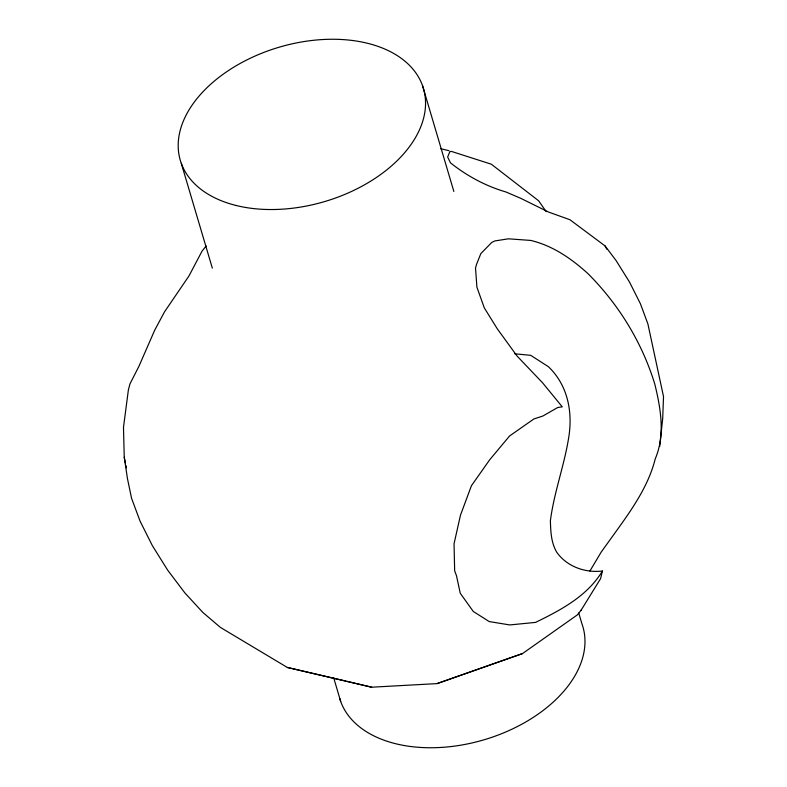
<?xml version="1.0" encoding="UTF-8"?>
<svg xmlns="http://www.w3.org/2000/svg" width="787" height="787" viewBox="0 0 787 787"><rect width="100%" height="100%" fill="white"/><g stroke="black" fill="none" stroke-linecap="round" stroke-linejoin="round"><path stroke-width="1.18" d="M589.916 571.018L601.248 552.012L616.693 530.546C632.571 508.422 648.577 485.54 655.266 458.782C665.399 435.024 660.696 408.148 654.764 383.997C641.985 342.375 618.789 304.53 588.066 273.728C571.5 258.667 552.858 245.721 530.753 240.429L508.471 238.815L494.777 240.95L491.718 242.475L480.827 253.621L476.607 264.196L475.515 267.983L476.912 287.196L484.32 307.914L497.227 328.72L517.098 356.088L542.587 382.816L562.262 406.83L557.688 407.518L542.843 416.038L533.881 418.969L509.573 435.988L489.691 459.785L471.433 485.707L460.464 515.219L454.05 543.768L454.66 570.89L456.49 575.73L460.257 593.27L473.282 611.46L489.219 621.573L509.769 624.937L535.534 622.399C560.836 610.092 587.525 595.995 602.409 571.008C585.243 573.123 566.748 566.581 556.645 552.1C551.057 542.371 550.713 531.628 550.388 520.748C554.127 491.727 564.761 464.33 569.031 435.427A120.588 88.419 -44.2 0 0 548.332 366.653L530.713 355.33L514.777 353.806M659.722 446.445L662.703 418.477L663.52 396.589L647.888 323.9L640.392 303.713L629.521 282.08L616.034 260.467L605.036 245.908L569.916 219.721L548.628 212.087L520.61 198.255L505.815 191.93C485.589 186.037 466.907 175.895 450.489 162.879L447.655 157.036L449.82 151.684L451.492 151.429L491.324 164.208L538.623 200.783L546.198 211.644M602.409 571.008L600.589 578.632L581.16 610.141L577.294 614.932L522.529 653.564L437.051 683.608L371.651 687.208L287.314 667.445L220.311 627.347L202.81 612.404L184.837 592.877L167.631 570.093L152.353 545.627L140.056 521.122L131.557 498.26L127.455 478.594L124.248 457.237L123.48 427.38L128.389 389.85L130.012 383.81L138.856 366.447L154.754 330.087L164.572 311.77L189.037 275.844L201.993 251.23L206.164 245.957M580.658 610.387L581.16 610.141M437.051 683.608L522.529 653.564M287.314 667.445L345.572 681.011M440.671 148.704L449.033 150.691M346.752 681.286L371.651 687.208M605.036 245.908L606.747 249.164M422.462 85.458L453.853 191.448M578.75 613.073L581.888 623.678A126.776 80.471 -16.5 0 1 486.179 739.15A126.776 80.471 -16.5 0 1 339.63 698.226M181.285 163.322L212.333 268.141M333.737 677.991L340.712 701.542M124.248 457.237L125.438 463.12M125.92 465.481L126.392 467.832M236.041 205.466A126.776 80.471 -16.5 0 0 425.462 106.383A126.776 80.471 -16.5 0 0 244.108 61.327A126.776 80.471 -16.5 0 0 236.041 205.466"/></g></svg>
